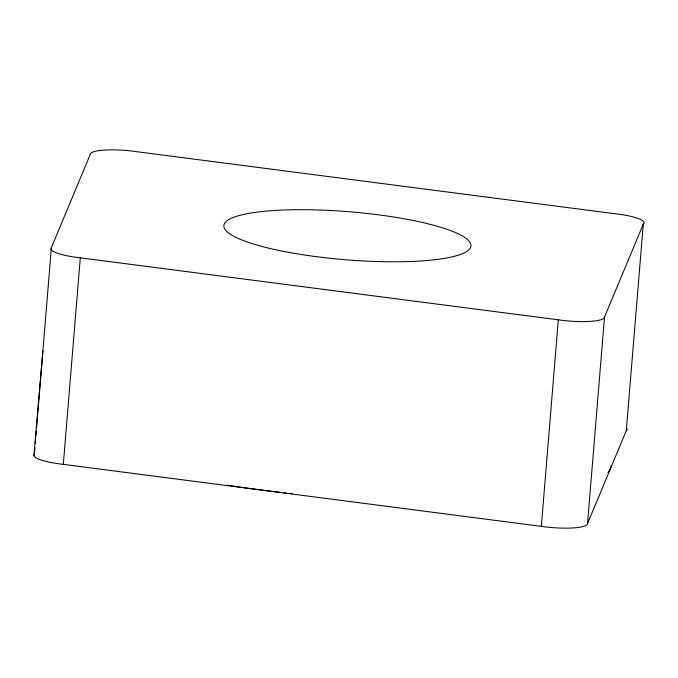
<?xml version="1.0" encoding="UTF-8"?>
<svg xmlns="http://www.w3.org/2000/svg" width="678" height="678" viewBox="0 0 678 678"><rect width="100%" height="100%" fill="white"/><g stroke="black" fill="none" stroke-linecap="round" stroke-linejoin="round"><path stroke-width="1.02" d="M34.578 452.04L34.925 447.827M35.273 443.607L35.62 439.395M35.875 436.234L36.307 430.962M36.57 427.801L51.384 247.606L90.174 154.635A35.154 6.831 4.7 0 1 137.422 151.787L613.039 213.485A35.154 6.831 4.7 0 1 643.269 224.164L626.286 430.7L587.538 523.577A35.154 6.831 4.7 0 1 541.332 526.365L63.317 464.362A35.154 6.831 4.7 0 1 34.409 454.15M63.317 464.362L80.301 257.826A35.154 6.831 4.7 0 1 51.384 247.606M541.332 526.365L558.308 319.821A35.154 6.831 4.7 0 0 604.513 317.041L643.269 224.164M587.538 523.577L604.513 317.041M33.908 455.48L42.892 350.882M80.301 257.826L558.308 319.821M611.098 465.761A281.684 54.715 4.7 0 1 607.946 472.541M292.337 493.66A281.684 54.715 4.7 0 1 289.201 493.321M286.074 492.982A281.684 54.715 4.7 0 1 283.989 492.745M280.878 492.398A281.684 54.715 4.7 0 1 227.172 485.168M626.658 428.14A35.154 6.831 4.7 0 1 626.286 430.7M279.048 250.462A123.938 24.077 4.7 0 0 470.685 247.012A123.938 24.077 4.7 0 0 292.43 209.765A123.938 24.077 4.7 0 0 279.048 250.462"/></g></svg>
